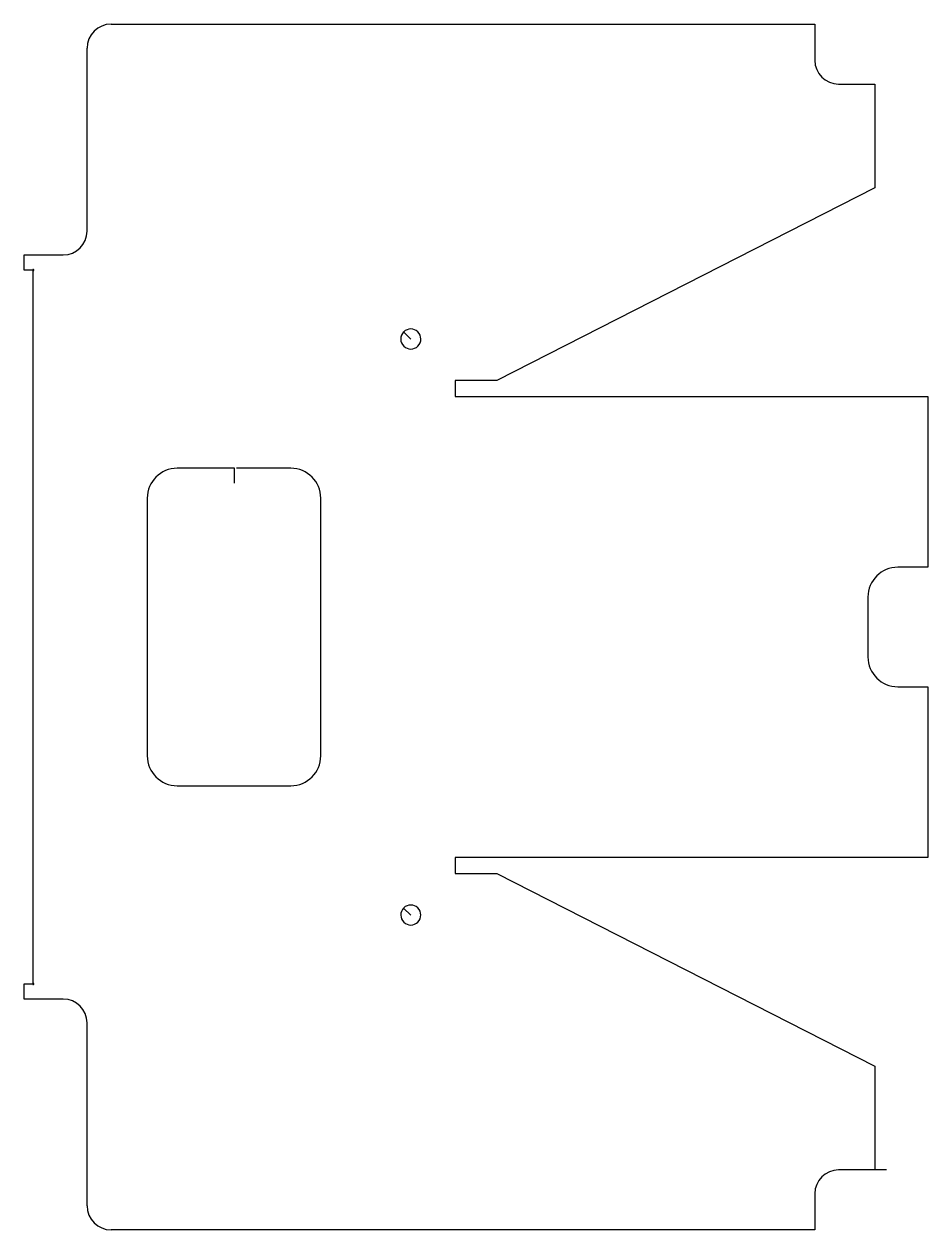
# Model space of a CAD drawing. Extents: x 16 to 318, y 1805 to 2207.
import ezdxf

# ---------------------------------------------------------------- set-up
doc = ezdxf.new("R2010")
doc.units = 0

msp = doc.modelspace()

# ---------------------------------------------------------------- linework, layer by layer
for p, q in [((45, 2207.03), (279.82, 2207.03)), ((279.82, 2207.03), (279.82, 2194.98)), ((36.95, 2137.98), (36.95, 2198.98)), ((287.77, 2187.03), (299.82, 2187.03)), ((299.82, 2187.03), (299.82, 2152.4)), ((299.82, 2152.4), (173.68, 2088.13)), ((15.95, 2124.93), (15.95, 2130.03)), ((15.95, 2130.03), (29, 2130.03)), ((18.81, 2124.93), (15.95, 2124.93)), ((18.95, 1886.99), (18.95, 2124.79)), ((144.96, 2101.95), (142.6, 2104.32)), ((173.68, 2088.13), (159.82, 2088.13)), ((159.82, 2088.13), (159.82, 2082.74)), ((159.82, 2082.74), (317.56, 2082.74)), ((317.56, 2082.74), (317.56, 2025.84)), ((86.12, 2058.84), (67, 2058.84)), ((86.12, 2053.89), (86.12, 2058.84)), ((105, 2058.84), (86.82, 2058.84)), ((57.05, 2048.89), (57.05, 1962.89)), ((114.95, 1962.89), (114.95, 2048.89)), ((317.56, 2025.84), (307.51, 2025.84)), ((297.56, 2015.89), (297.56, 1995.89)), ((307.51, 1985.94), (317.56, 1985.94)), ((317.56, 1985.94), (317.56, 1929.04)), ((67, 1952.94), (105, 1952.94)), ((317.56, 1929.04), (159.82, 1929.04)), ((159.82, 1929.04), (159.82, 1923.65)), ((159.82, 1923.65), (173.68, 1923.65)), ((173.68, 1923.65), (299.82, 1859.38)), ((144.96, 1909.76), (142.6, 1912.13)), ((15.95, 1881.75), (15.95, 1886.85)), ((15.95, 1886.85), (18.81, 1886.85)), ((29, 1881.75), (15.95, 1881.75)), ((36.95, 1812.8), (36.95, 1873.8)), ((299.82, 1859.38), (299.82, 1824.8)), ((299.77, 1824.75), (287.77, 1824.75)), ((303.77, 1824.75), (299.77, 1824.75)), ((279.82, 1816.8), (279.82, 1804.75)), ((279.82, 1804.75), (45, 1804.75))]:
    msp.add_line(p, q)
for centre, radius, start, end in [((45, 2198.98), 8.05, 90, 180), ((287.77, 2194.98), 7.95, 180, 270), ((29, 2137.98), 7.95, 270, 0), ((19, 2124.98), 0.196, 255.2564, 194.7436), ((145, 2101.98), 3.35, 135.7252, 135), ((67, 2048.89), 9.95, 90, 180), ((105, 2048.89), 9.95, 0, 90), ((307.51, 2015.89), 9.95, 90, 180), ((307.51, 1995.89), 9.95, 180, 270), ((67, 1962.89), 9.95, 180, 270), ((105, 1962.89), 9.95, 270, 0), ((145, 1909.8), 3.34, 135.8479, 135), ((19, 1886.8), 0.196, 165.2564, 104.7436), ((29, 1873.8), 7.95, 0, 90), ((287.77, 1816.8), 7.95, 90, 180), ((45, 1812.8), 8.05, 180, 270)]:
    msp.add_arc(centre, radius, start, end)

doc.saveas('drawing.dxf')
